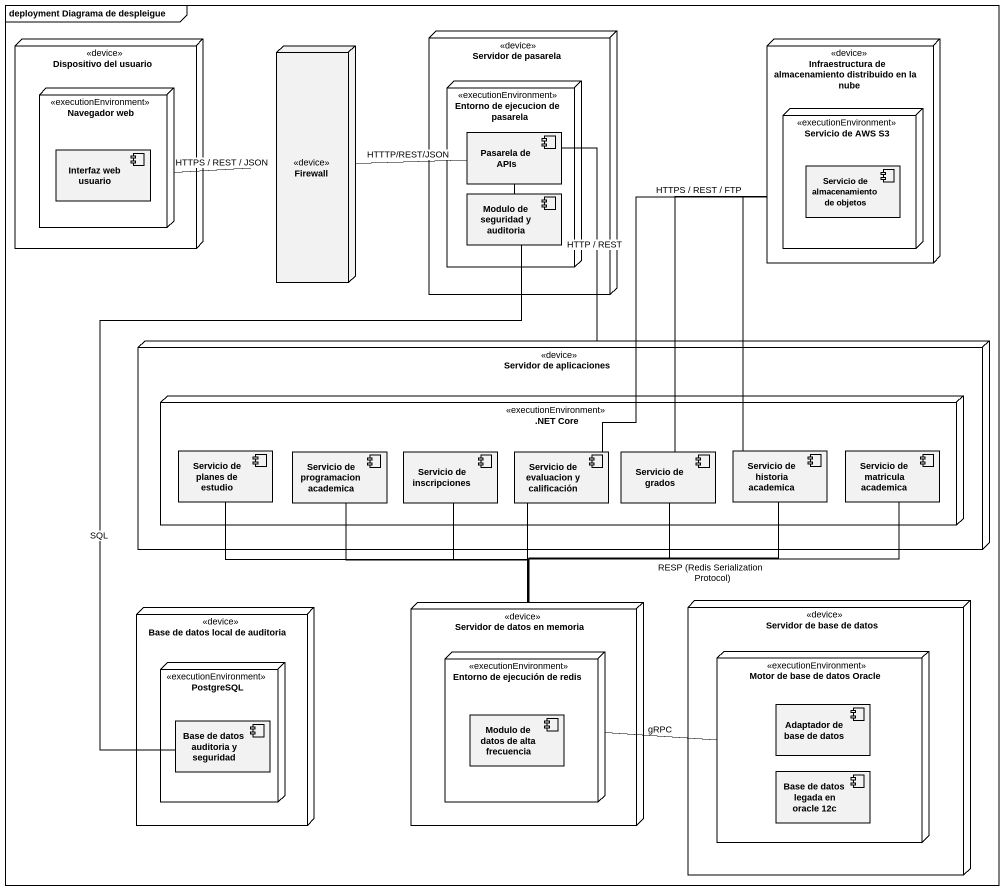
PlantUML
@startuml
mainframe deployment Diagrama de despleigue
node "Dispositivo del usuario" as Dispositivo_del_usuario <<device>> {
  node "Navegador web" as Navegador_web <<executionEnvironment>> {
    component "Interfaz web usuario" as Interfaz_web_usuario
  }
}
node "Servidor de pasarela" as Servidor_de_pasarela <<device>> {
  node "Entorno de ejecucion de pasarela" as Entorno_de_ejecucion_de <<executionEnvironment>> {
    component "Pasarela de APIs" as Pasarela_de_APIs
    component "Modulo de seguridad y auditoria" as Modulo_de_seguridad_y
  }
}
node "Infraestructura de almacenamiento distribuido en la nube" as Infraestructura_de <<device>> {
  node "Servicio de AWS S3" as Servicio_de_AWS_S3 <<executionEnvironment>> {
    component "Servicio de almacenamiento de objetos" as Servicio_de_almacenamiento
  }
}
node Firewall <<device>>
node "Servidor de aplicaciones" as Servidor_de_aplicaciones <<device>> {
  node ".NET Core" as NET_Core <<executionEnvironment>> {
    component "Servicio de planes de estudio" as Servicio_de_planes_de
    component "Servicio de programacion academica" as Servicio_de_programacion
    component "Servicio de inscripciones" as Servicio_de_inscripciones
    component "Servicio de evaluacion y calificación" as Servicio_de_evaluacion_y
    component "Servicio de grados" as Servicio_de_grados
    component "Servicio de historia academica" as Servicio_de_historia
    component "Servicio de matricula academica" as Servicio_de_matricula
  }
}
node "Base de datos local de auditoria" as Base_de_datos_local_de <<device>> {
  node PostgreSQL <<executionEnvironment>> {
    component "Base de datos auditoria y seguridad" as Base_de_datos_auditoria_y
  }
}
node "Servidor de datos en memoria" as Servidor_de_datos_en_memoria <<device>> {
  node "Entorno de ejecución de redis" as Entorno_de_ejecución_de <<executionEnvironment>> {
    component "Modulo de datos de alta frecuencia" as Modulo_de_datos_de_alta
  }
}
node "Servidor de base de datos" as Servidor_de_base_de_datos <<device>> {
  node "Motor de base de datos Oracle" as Motor_de_base_de_datos <<executionEnvironment>> {
    component "Adaptador de base de datos" as Adaptador_de_base_de_datos
    component "Base de datos legada en oracle 12c" as Base_de_datos_legada_en
  }
}
Firewall -right- Pasarela_de_APIs : HTTTP/REST/JSON
Navegador_web -right- Firewall : HTTPS / REST / JSON
Pasarela_de_APIs -- Modulo_de_seguridad_y
Pasarela_de_APIs -- Servidor_de_aplicaciones : HTTP / REST
Modulo_de_seguridad_y -- Base_de_datos_auditoria_y : SQL
Servicio_de_planes_de -- Servidor_de_datos_en_memoria
Servicio_de_programacion -- Servidor_de_datos_en_memoria
Servicio_de_inscripciones -- Servidor_de_datos_en_memoria
Servicio_de_evaluacion_y -up- Infraestructura_de : HTTPS / REST / FTP
Servicio_de_evaluacion_y -- Servidor_de_datos_en_memoria
Servicio_de_grados -up- Infraestructura_de
Servicio_de_grados -- Servidor_de_datos_en_memoria
Servicio_de_historia -up- Infraestructura_de
Servicio_de_historia -- Servidor_de_datos_en_memoria
Servicio_de_matricula -- Servidor_de_datos_en_memoria : RESP (Redis Serialization Protocol)
Entorno_de_ejecución_de -right- Motor_de_base_de_datos : gRPC
@enduml
